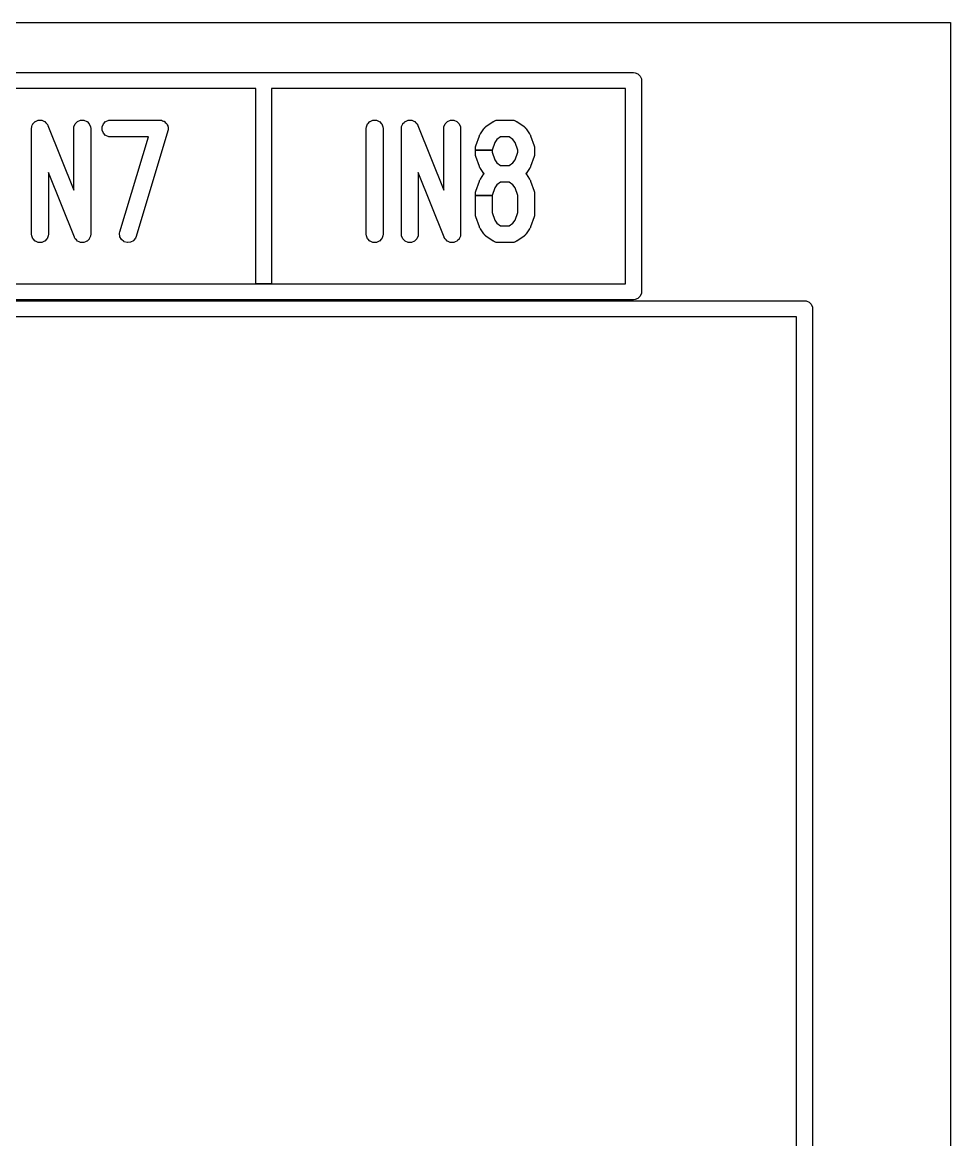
# Model space of a CAD drawing. Header units: millimetres. Extents: x 0 to 98, y 0 to 67.8.
# Drawn here: x 89.22 to 98, y 57.23 to 67.8 of the extents above; entities that cross this region are included whole.
import ezdxf

# ---------------------------------------------------------------- set-up
doc = ezdxf.new("R2010")
doc.units = ezdxf.units.MM
doc.layers.add('Edge.Cuts', color=254, linetype='CONTINUOUS', true_color=0xd0d2cd)

msp = doc.modelspace()

# ---------------------------------------------------------------- linework, layer by layer
at = {"layer": 'Edge.Cuts', "linetype": 'CONTINUOUS'}
for p, q in [((0, 67.8), (98, 67.8)), ((98, 67.8), (98, 0)), ((81, 67.325), (95, 67.325)), ((95, 67.325), (95.014632, 67.323559)), ((95.014632, 67.323559), (95.041668, 67.31236)), ((95.041668, 67.31236), (95.06236, 67.291668)), ((95.06236, 67.291668), (95.073559, 67.264632)), ((95.073559, 67.264632), (95.075, 67.25)), ((91.425, 67.175), (88.075, 67.175)), ((91.425, 65.325), (91.425, 67.175)), ((94.925, 67.175), (91.575, 67.175)), ((91.575, 67.175), (91.575, 65.325)), ((94.925, 65.325), (94.925, 67.175)), ((95.075, 67.25), (95.075, 65.25)), ((89.310956, 66.825733), (89.316354, 66.838763)), ((89.316354, 66.838763), (89.316875, 66.839545)), ((89.316875, 66.839545), (89.316891, 66.839581)), ((89.316891, 66.839581), (89.317183, 66.840007)), ((89.317183, 66.840007), (89.317432, 66.840379)), ((89.317432, 66.840379), (89.317456, 66.840404)), ((89.317456, 66.840404), (89.317993, 66.841184)), ((89.317993, 66.841184), (89.328131, 66.85108)), ((89.328131, 66.85108), (89.33813, 66.861077)), ((89.33813, 66.861077), (89.338914, 66.861602)), ((89.338914, 66.861602), (89.338941, 66.861628)), ((89.338941, 66.861628), (89.339355, 66.861898)), ((89.339355, 66.861898), (89.339745, 66.862158)), ((89.339745, 66.862158), (89.339777, 66.862172)), ((89.339777, 66.862172), (89.340571, 66.862687)), ((89.340571, 66.862687), (89.353713, 66.867945)), ((89.353713, 66.867945), (89.366788, 66.87336)), ((89.366788, 66.87336), (89.367713, 66.873544)), ((89.367713, 66.873544), (89.367744, 66.873556)), ((89.367744, 66.873556), (89.368239, 66.873649)), ((89.368239, 66.873649), (89.368701, 66.87374)), ((89.368701, 66.87374), (89.368732, 66.87374)), ((89.368732, 66.87374), (89.36966, 66.873913)), ((89.36966, 66.873913), (89.38384, 66.87374)), ((89.38384, 66.87374), (89.397965, 66.87374)), ((89.397965, 66.87374), (89.398888, 66.873557)), ((89.398888, 66.873557), (89.398925, 66.873556)), ((89.398925, 66.873556), (89.399434, 66.873448)), ((89.399434, 66.873448), (89.399877, 66.87336)), ((89.399877, 66.87336), (89.399906, 66.873348)), ((89.399906, 66.873348), (89.40083, 66.873152)), ((89.40083, 66.873152), (89.413868, 66.867565)), ((89.413868, 66.867565), (89.426915, 66.86216)), ((89.426915, 66.86216), (89.427697, 66.861638)), ((89.427697, 66.861638), (89.427729, 66.861624)), ((89.427729, 66.861624), (89.42813, 66.861349)), ((89.42813, 66.861349), (89.428537, 66.861077)), ((89.428537, 66.861077), (89.428561, 66.861053)), ((89.428561, 66.861053), (89.429336, 66.860521)), ((89.429336, 66.860521), (89.439228, 66.850385)), ((89.439228, 66.850385), (89.439229, 66.850385)), ((89.439229, 66.850385), (89.449229, 66.840385)), ((89.449229, 66.840385), (89.449748, 66.839606)), ((89.449748, 66.839606), (89.449775, 66.839579)), ((89.449775, 66.839579), (89.450635, 66.838389)), ((89.450635, 66.838389), (89.457407, 66.825338)), ((89.705155, 66.811726), (89.716354, 66.838762)), ((89.716354, 66.838762), (89.717437, 66.840385)), ((89.717437, 66.840385), (89.738129, 66.861077)), ((89.738129, 66.861077), (89.739752, 66.86216)), ((89.739752, 66.86216), (89.766788, 66.873359)), ((89.766788, 66.873359), (89.768701, 66.87374)), ((89.768701, 66.87374), (89.797965, 66.87374)), ((89.797965, 66.87374), (89.799878, 66.873359)), ((89.799878, 66.873359), (89.826914, 66.86216)), ((89.826914, 66.86216), (89.828537, 66.861077)), ((89.828537, 66.861077), (89.849229, 66.840385)), ((89.849229, 66.840385), (89.850312, 66.838762)), ((89.850312, 66.838762), (89.861511, 66.811726)), ((89.971822, 66.811726), (89.983021, 66.838762)), ((89.983021, 66.838762), (89.984104, 66.840385)), ((89.984104, 66.840385), (90.004796, 66.861077)), ((90.004796, 66.861077), (90.006419, 66.86216)), ((90.006419, 66.86216), (90.033455, 66.873359)), ((90.033455, 66.873359), (90.034878, 66.873716)), ((90.034878, 66.873716), (90.04951, 66.875157)), ((90.04951, 66.875157), (90.05, 66.875181)), ((90.05, 66.875181), (90.516666, 66.875181)), ((90.516666, 66.875181), (90.517156, 66.875157)), ((90.517156, 66.875157), (90.521961, 66.874685)), ((90.521961, 66.874685), (90.523284, 66.874818)), ((90.523284, 66.874818), (90.525223, 66.874633)), ((90.525223, 66.874633), (90.526563, 66.874232)), ((90.526563, 66.874232), (90.531789, 66.873716)), ((90.531789, 66.873716), (90.533211, 66.873359)), ((90.533211, 66.873359), (90.543039, 66.869288)), ((90.543039, 66.869288), (90.553255, 66.866223)), ((90.553255, 66.866223), (90.554979, 66.865308)), ((90.554979, 66.865308), (90.557384, 66.863346)), ((90.557384, 66.863346), (90.560247, 66.86216)), ((90.560247, 66.86216), (90.56187, 66.861077)), ((90.56187, 66.861077), (90.569401, 66.853546)), ((90.569401, 66.853546), (90.577656, 66.846813)), ((90.577656, 66.846813), (90.578899, 66.845308)), ((90.578899, 66.845308), (90.580368, 66.842579)), ((90.580368, 66.842579), (90.582562, 66.840385)), ((90.582562, 66.840385), (90.583645, 66.838763)), ((90.583645, 66.838763), (90.587722, 66.828919)), ((92.471822, 66.811726), (92.483021, 66.838762)), ((92.483021, 66.838762), (92.484104, 66.840385)), ((92.484104, 66.840385), (92.504796, 66.861077)), ((92.504796, 66.861077), (92.506419, 66.86216)), ((92.506419, 66.86216), (92.533455, 66.873359)), ((92.533455, 66.873359), (92.535368, 66.87374)), ((92.535368, 66.87374), (92.564632, 66.87374)), ((92.564632, 66.87374), (92.566545, 66.873359)), ((92.566545, 66.873359), (92.593581, 66.86216)), ((92.593581, 66.86216), (92.595204, 66.861077)), ((92.595204, 66.861077), (92.615896, 66.840385)), ((92.615896, 66.840385), (92.616979, 66.838762)), ((92.616979, 66.838762), (92.628178, 66.811726)), ((92.810956, 66.825733), (92.816354, 66.838763)), ((92.816354, 66.838763), (92.816875, 66.839545)), ((92.816875, 66.839545), (92.816891, 66.839581)), ((92.816891, 66.839581), (92.817183, 66.840007)), ((92.817183, 66.840007), (92.817432, 66.840379)), ((92.817432, 66.840379), (92.817456, 66.840404)), ((92.817456, 66.840404), (92.817993, 66.841184)), ((92.817993, 66.841184), (92.828131, 66.85108)), ((92.828131, 66.85108), (92.83813, 66.861077)), ((92.83813, 66.861077), (92.838914, 66.861602)), ((92.838914, 66.861602), (92.838941, 66.861628)), ((92.838941, 66.861628), (92.839355, 66.861898)), ((92.839355, 66.861898), (92.839745, 66.862158)), ((92.839745, 66.862158), (92.839777, 66.862172)), ((92.839777, 66.862172), (92.840571, 66.862687)), ((92.840571, 66.862687), (92.853713, 66.867945)), ((92.853713, 66.867945), (92.866788, 66.87336)), ((92.866788, 66.87336), (92.867713, 66.873544)), ((92.867713, 66.873544), (92.867744, 66.873556)), ((92.867744, 66.873556), (92.868239, 66.873649)), ((92.868239, 66.873649), (92.868701, 66.87374)), ((92.868701, 66.87374), (92.868732, 66.87374)), ((92.868732, 66.87374), (92.86966, 66.873913)), ((92.86966, 66.873913), (92.88384, 66.87374)), ((92.88384, 66.87374), (92.897965, 66.87374)), ((92.897965, 66.87374), (92.898888, 66.873557)), ((92.898888, 66.873557), (92.898925, 66.873556)), ((92.898925, 66.873556), (92.899434, 66.873448)), ((92.899434, 66.873448), (92.899877, 66.87336)), ((92.899877, 66.87336), (92.899906, 66.873348)), ((92.899906, 66.873348), (92.90083, 66.873152)), ((92.90083, 66.873152), (92.913868, 66.867565)), ((92.913868, 66.867565), (92.926915, 66.86216)), ((92.926915, 66.86216), (92.927697, 66.861638)), ((92.927697, 66.861638), (92.927729, 66.861624)), ((92.927729, 66.861624), (92.928127, 66.861351)), ((92.928127, 66.861351), (92.928537, 66.861077)), ((92.928537, 66.861077), (92.928561, 66.861053)), ((92.928561, 66.861053), (92.929336, 66.860521)), ((92.929336, 66.860521), (92.939228, 66.850385)), ((92.939228, 66.850385), (92.939229, 66.850385)), ((92.939229, 66.850385), (92.949229, 66.840385)), ((92.949229, 66.840385), (92.949748, 66.839606)), ((92.949748, 66.839606), (92.949775, 66.839579)), ((92.949775, 66.839579), (92.950635, 66.838389)), ((92.950635, 66.838389), (92.957407, 66.825338)), ((93.205155, 66.811726), (93.216354, 66.838762)), ((93.216354, 66.838762), (93.217437, 66.840385)), ((93.217437, 66.840385), (93.238129, 66.861077)), ((93.238129, 66.861077), (93.239752, 66.86216)), ((93.239752, 66.86216), (93.266788, 66.873359)), ((93.266788, 66.873359), (93.268701, 66.87374)), ((93.268701, 66.87374), (93.297965, 66.87374)), ((93.297965, 66.87374), (93.299878, 66.873359)), ((93.299878, 66.873359), (93.326914, 66.86216)), ((93.326914, 66.86216), (93.328537, 66.861077)), ((93.328537, 66.861077), (93.349229, 66.840385)), ((93.349229, 66.840385), (93.350312, 66.838762)), ((93.350312, 66.838762), (93.361511, 66.811726)), ((93.603501, 66.812661), (93.670167, 66.86028)), ((93.670167, 66.86028), (93.670577, 66.860544)), ((93.670577, 66.860544), (93.671409, 66.861024)), ((93.671409, 66.861024), (93.671466, 66.86108)), ((93.671466, 66.86108), (93.673082, 66.862159)), ((93.673082, 66.862159), (93.674164, 66.862609)), ((93.674164, 66.862609), (93.683324, 66.867877)), ((93.683324, 66.867877), (93.684689, 66.868414)), ((93.684689, 66.868414), (93.692606, 66.870248)), ((93.692606, 66.870248), (93.700121, 66.87336)), ((93.700121, 66.87336), (93.701544, 66.873716)), ((93.701544, 66.873716), (93.712057, 66.874753)), ((93.712057, 66.874753), (93.7132, 66.875016)), ((93.7132, 66.875016), (93.715145, 66.875077)), ((93.715145, 66.875077), (93.715225, 66.875064)), ((93.715225, 66.875064), (93.716178, 66.875157)), ((93.716178, 66.875157), (93.716666, 66.875181)), ((93.716666, 66.875181), (93.85, 66.875181)), ((93.85, 66.875181), (93.850488, 66.875157)), ((93.850488, 66.875157), (93.85144, 66.875064)), ((93.85144, 66.875064), (93.851522, 66.875077)), ((93.851522, 66.875077), (93.853467, 66.875015)), ((93.853467, 66.875015), (93.854601, 66.874753)), ((93.854601, 66.874753), (93.865122, 66.873716)), ((93.865122, 66.873716), (93.866545, 66.873359)), ((93.866545, 66.873359), (93.874053, 66.87025)), ((93.874053, 66.87025), (93.881977, 66.868414)), ((93.881977, 66.868414), (93.883342, 66.867877)), ((93.883342, 66.867877), (93.892496, 66.862611)), ((93.892496, 66.862611), (93.893583, 66.86216)), ((93.893583, 66.86216), (93.895204, 66.861077)), ((93.895204, 66.861077), (93.895262, 66.861019)), ((93.895262, 66.861019), (93.896087, 66.860544)), ((93.896087, 66.860544), (93.896499, 66.86028)), ((93.896499, 66.86028), (93.963165, 66.812661)), ((89.303333, 66.795181), (89.303357, 66.795671)), ((89.303333, 65.795181), (89.303333, 66.795181)), ((89.303357, 66.795671), (89.304798, 66.810303)), ((89.304798, 66.810303), (89.305153, 66.811722)), ((89.305153, 66.811722), (89.305165, 66.811753)), ((89.305165, 66.811753), (89.305362, 66.812678)), ((89.305362, 66.812678), (89.310956, 66.825733)), ((89.457407, 66.825338), (89.457611, 66.824892)), ((89.457611, 66.824892), (89.703333, 66.210587)), ((89.703333, 66.795181), (89.703357, 66.795671)), ((89.703333, 66.210587), (89.703333, 66.795181)), ((89.703357, 66.795671), (89.704798, 66.810303)), ((89.704798, 66.810303), (89.705155, 66.811726)), ((89.861511, 66.811726), (89.861868, 66.810303)), ((89.861868, 66.810303), (89.863309, 66.795671)), ((89.863309, 66.795671), (89.863333, 66.795181)), ((89.863333, 66.795181), (89.863333, 65.795181)), ((89.971441, 66.809813), (89.971822, 66.811726)), ((89.971441, 66.780549), (89.971441, 66.809813)), ((89.971822, 66.778636), (89.971441, 66.780549)), ((89.983021, 66.7516), (89.971822, 66.778636)), ((89.984104, 66.749977), (89.983021, 66.7516)), ((90.004796, 66.729285), (89.984104, 66.749977)), ((90.006419, 66.728202), (90.004796, 66.729285)), ((90.033455, 66.717003), (90.006419, 66.728202)), ((90.593292, 66.772193), (90.293292, 65.772193)), ((90.587722, 66.828919), (90.592771, 66.819543)), ((90.592771, 66.819543), (90.593343, 66.817678)), ((90.59341, 66.77267), (90.593292, 66.772193)), ((90.593343, 66.817678), (90.593655, 66.814595)), ((90.594337, 66.777413), (90.59341, 66.77267)), ((90.593655, 66.814595), (90.594844, 66.811727)), ((90.594844, 66.778634), (90.594337, 66.777413)), ((90.594844, 66.811727), (90.595225, 66.809813)), ((90.595225, 66.780549), (90.594844, 66.778634)), ((90.595225, 66.809813), (90.595225, 66.799156)), ((90.595225, 66.799156), (90.596301, 66.788564)), ((90.596234, 66.787099), (90.595225, 66.781945)), ((90.595225, 66.781945), (90.595225, 66.780549)), ((90.596301, 66.788564), (90.596234, 66.787099)), ((92.47, 66.795181), (92.470024, 66.795671)), ((92.47, 65.795181), (92.47, 66.795181)), ((92.470024, 66.795671), (92.471465, 66.810303)), ((92.471465, 66.810303), (92.471822, 66.811726)), ((92.628178, 66.811726), (92.628535, 66.810303)), ((92.628535, 66.810303), (92.629976, 66.795671)), ((92.629976, 66.795671), (92.63, 66.795181)), ((92.63, 66.795181), (92.63, 65.795181)), ((92.803333, 66.795181), (92.803357, 66.795671)), ((92.803333, 65.795181), (92.803333, 66.795181)), ((92.803357, 66.795671), (92.804798, 66.810303)), ((92.804798, 66.810303), (92.805153, 66.811722)), ((92.805153, 66.811722), (92.805165, 66.811753)), ((92.805165, 66.811753), (92.805362, 66.812678)), ((92.805362, 66.812678), (92.810956, 66.825733)), ((92.957407, 66.825338), (92.957611, 66.824892)), ((92.957611, 66.824892), (93.203333, 66.210587)), ((93.203333, 66.795181), (93.203357, 66.795671)), ((93.203333, 66.210587), (93.203333, 66.795181)), ((93.203357, 66.795671), (93.204798, 66.810303)), ((93.204798, 66.810303), (93.205155, 66.811726)), ((93.361511, 66.811726), (93.361868, 66.810303)), ((93.361868, 66.810303), (93.363309, 66.795671)), ((93.363309, 66.795671), (93.363333, 66.795181)), ((93.363333, 66.795181), (93.363333, 65.795181)), ((93.541342, 66.726824), (93.542902, 66.730186)), ((93.542902, 66.730186), (93.543133, 66.731224)), ((93.543133, 66.731224), (93.543656, 66.732591)), ((93.543656, 66.732591), (93.545741, 66.736299)), ((93.545741, 66.736299), (93.547536, 66.740161)), ((93.547536, 66.740161), (93.548341, 66.741385)), ((93.548341, 66.741385), (93.549052, 66.742182)), ((93.549052, 66.742182), (93.550867, 66.745405)), ((93.550867, 66.745405), (93.551128, 66.74582)), ((93.551128, 66.74582), (93.584462, 66.793439)), ((93.584462, 66.793439), (93.584762, 66.793827)), ((93.584762, 66.793827), (93.590297, 66.800282)), ((93.590297, 66.800282), (93.591097, 66.801563)), ((93.591097, 66.801563), (93.592046, 66.802679)), ((93.592046, 66.802679), (93.593276, 66.803755)), ((93.593276, 66.803755), (93.594335, 66.804989)), ((93.594335, 66.804989), (93.595443, 66.805949)), ((93.595443, 66.805949), (93.596713, 66.806759)), ((93.596713, 66.806759), (93.603116, 66.812356)), ((93.603116, 66.812356), (93.603501, 66.812661)), ((93.963165, 66.812661), (93.96355, 66.812356)), ((93.96355, 66.812356), (93.969949, 66.806762)), ((93.969949, 66.806762), (93.971224, 66.805949)), ((93.971224, 66.805949), (93.972332, 66.804987)), ((93.972332, 66.804987), (93.973388, 66.803755)), ((93.973388, 66.803755), (93.974618, 66.80268)), ((93.974618, 66.80268), (93.975571, 66.801561)), ((93.975571, 66.801561), (93.976373, 66.800274)), ((93.976373, 66.800274), (93.981903, 66.793827)), ((93.981903, 66.793827), (93.982204, 66.793439)), ((93.982204, 66.793439), (94.015538, 66.74582)), ((94.015538, 66.74582), (94.0158, 66.745405)), ((94.0158, 66.745405), (94.017615, 66.742178)), ((94.017615, 66.742178), (94.018323, 66.741387)), ((94.018323, 66.741387), (94.019131, 66.74016)), ((94.019131, 66.74016), (94.020922, 66.736302)), ((94.020922, 66.736302), (94.02301, 66.732593)), ((94.02301, 66.732593), (94.023535, 66.731221)), ((94.023535, 66.731221), (94.023765, 66.730182)), ((94.023765, 66.730182), (94.025324, 66.726825)), ((90.034878, 66.716646), (90.033455, 66.717003)), ((90.04951, 66.715205), (90.034878, 66.716646)), ((90.05, 66.715181), (90.04951, 66.715205)), ((90.409144, 66.715181), (90.05, 66.715181)), ((90.14004, 65.818169), (90.409144, 66.715181)), ((93.505154, 66.62125), (93.505742, 66.622671)), ((93.505742, 66.622671), (93.507686, 66.630663)), ((93.507686, 66.630663), (93.507825, 66.631133)), ((93.507825, 66.631133), (93.541158, 66.726371)), ((93.541158, 66.726371), (93.541342, 66.726824)), ((93.68853, 66.663106), (93.663333, 66.591112)), ((93.707665, 66.69044), (93.68853, 66.663106)), ((93.742304, 66.715181), (93.707665, 66.69044)), ((93.824362, 66.715181), (93.742304, 66.715181)), ((93.858999, 66.690441), (93.824362, 66.715181)), ((93.878135, 66.663103), (93.858999, 66.690441)), ((93.903333, 66.591112), (93.878135, 66.663103)), ((94.025324, 66.726825), (94.025508, 66.726371)), ((94.025508, 66.726371), (94.058842, 66.631133)), ((94.058842, 66.631133), (94.058982, 66.630662)), ((94.058982, 66.630662), (94.060927, 66.62266)), ((94.060927, 66.62266), (94.061511, 66.62125)), ((93.503333, 66.604705), (93.503357, 66.605195)), ((93.503333, 66.591112), (93.503333, 66.604705)), ((93.503333, 66.557086), (93.503333, 66.591112)), ((93.503333, 66.591112), (93.663333, 66.591112)), ((93.663333, 66.591112), (93.503333, 66.591112)), ((93.503357, 66.556596), (93.503333, 66.557086)), ((93.503357, 66.605195), (93.504163, 66.613388)), ((93.504163, 66.548405), (93.503357, 66.556596)), ((93.504078, 66.614916), (93.504211, 66.616375)), ((93.504163, 66.613388), (93.504078, 66.614916)), ((93.504078, 66.546875), (93.504163, 66.548405)), ((93.504211, 66.545416), (93.504078, 66.546875)), ((93.504211, 66.616375), (93.504625, 66.618082)), ((93.504625, 66.54371), (93.504211, 66.545416)), ((93.504625, 66.618082), (93.504798, 66.619829)), ((93.504798, 66.541963), (93.504625, 66.54371)), ((93.504798, 66.619829), (93.505154, 66.62125)), ((93.505155, 66.540541), (93.504798, 66.541963)), ((93.50574, 66.539127), (93.505155, 66.540541)), ((93.507686, 66.531128), (93.50574, 66.539127)), ((93.507825, 66.530658), (93.507686, 66.531128)), ((93.541158, 66.43542), (93.507825, 66.530658)), ((93.663333, 66.591112), (93.663333, 66.570681)), ((93.663333, 66.570681), (93.68853, 66.498687)), ((93.878135, 66.49869), (93.903333, 66.570681)), ((93.903333, 66.570681), (93.903333, 66.591112)), ((94.058842, 66.530658), (94.025508, 66.43542)), ((94.058982, 66.531129), (94.058842, 66.530658)), ((94.060926, 66.53913), (94.058982, 66.531129)), ((94.061511, 66.54054), (94.060926, 66.53913)), ((94.061511, 66.62125), (94.061868, 66.619826)), ((94.061868, 66.541965), (94.061511, 66.54054)), ((94.061868, 66.619826), (94.062039, 66.618079)), ((94.062039, 66.543713), (94.061868, 66.541965)), ((94.062039, 66.618079), (94.062454, 66.616376)), ((94.062454, 66.545415), (94.062039, 66.543713)), ((94.062454, 66.616376), (94.062588, 66.614912)), ((94.062588, 66.546879), (94.062454, 66.545415)), ((94.062588, 66.614912), (94.062501, 66.613386)), ((94.062501, 66.613386), (94.063309, 66.605195)), ((94.063309, 66.556596), (94.062501, 66.548407)), ((94.062501, 66.548407), (94.062588, 66.546879)), ((94.063309, 66.605195), (94.063333, 66.604705)), ((94.063333, 66.557086), (94.063309, 66.556596)), ((94.063333, 66.604705), (94.063333, 66.557086)), ((93.541342, 66.434966), (93.541158, 66.43542)), ((93.542903, 66.431604), (93.541342, 66.434966)), ((93.543133, 66.430568), (93.542903, 66.431604)), ((93.543656, 66.4292), (93.543133, 66.430568)), ((93.545741, 66.425494), (93.543656, 66.4292)), ((93.547536, 66.42163), (93.545741, 66.425494)), ((93.548343, 66.420404), (93.547536, 66.42163)), ((93.54905, 66.419614), (93.548343, 66.420404)), ((93.550866, 66.416386), (93.54905, 66.419614)), ((93.551128, 66.415971), (93.550866, 66.416386)), ((93.584462, 66.368352), (93.551128, 66.415971)), ((93.68853, 66.498687), (93.707665, 66.471353)), ((93.707665, 66.471353), (93.742304, 66.44661)), ((93.742304, 66.44661), (93.824362, 66.44661)), ((93.824362, 66.44661), (93.858999, 66.471352)), ((93.858999, 66.471352), (93.878135, 66.49869)), ((94.015538, 66.415971), (93.982204, 66.368352)), ((94.0158, 66.416387), (94.015538, 66.415971)), ((94.017614, 66.419613), (94.0158, 66.416387)), ((94.018322, 66.420403), (94.017614, 66.419613)), ((94.019131, 66.421632), (94.018322, 66.420403)), ((94.020919, 66.425486), (94.019131, 66.421632)), ((94.02301, 66.429198), (94.020919, 66.425486)), ((94.023535, 66.43057), (94.02301, 66.429198)), ((94.023765, 66.431611), (94.023535, 66.43057)), ((94.025324, 66.434966), (94.023765, 66.431611)), ((94.025508, 66.43542), (94.025324, 66.434966)), ((89.709055, 65.76547), (89.463333, 66.379775)), ((89.463333, 66.379775), (89.463333, 65.795181)), ((93.209055, 65.76547), (92.963333, 66.379775)), ((92.963333, 66.379775), (92.963333, 65.795181)), ((93.543656, 66.30402), (93.545741, 66.307728)), ((93.545741, 66.307728), (93.547536, 66.31159)), ((93.547536, 66.31159), (93.548341, 66.312814)), ((93.548341, 66.312814), (93.549052, 66.313611)), ((93.549052, 66.313611), (93.550867, 66.316834)), ((93.550867, 66.316834), (93.551128, 66.317249)), ((93.551128, 66.317249), (93.584462, 66.364868)), ((93.584762, 66.367964), (93.584462, 66.368352)), ((93.584462, 66.364868), (93.584762, 66.365256)), ((93.585922, 66.36661), (93.584762, 66.367964)), ((93.584762, 66.365256), (93.585922, 66.36661)), ((93.981903, 66.367964), (93.980741, 66.36661)), ((93.980741, 66.36661), (93.981903, 66.365256)), ((93.982204, 66.368352), (93.981903, 66.367964)), ((93.981903, 66.365256), (93.982204, 66.364868)), ((93.982204, 66.364868), (94.015538, 66.317249)), ((94.015538, 66.317249), (94.0158, 66.316834)), ((94.0158, 66.316834), (94.017615, 66.313607)), ((94.017615, 66.313607), (94.018323, 66.312816)), ((94.018323, 66.312816), (94.019131, 66.311589)), ((94.019131, 66.311589), (94.020922, 66.307731)), ((94.020922, 66.307731), (94.02301, 66.304022)), ((93.505742, 66.1941), (93.507686, 66.202092)), ((93.507686, 66.202092), (93.507825, 66.202562)), ((93.507825, 66.202562), (93.541158, 66.2978)), ((93.541158, 66.2978), (93.541342, 66.298253)), ((93.541342, 66.298253), (93.542902, 66.301615)), ((93.542902, 66.301615), (93.543133, 66.302653)), ((93.543133, 66.302653), (93.543656, 66.30402)), ((93.68853, 66.234535), (93.663333, 66.162541)), ((93.707665, 66.261869), (93.68853, 66.234535)), ((93.742304, 66.28661), (93.707665, 66.261869)), ((93.824362, 66.28661), (93.742304, 66.28661)), ((93.858999, 66.26187), (93.824362, 66.28661)), ((93.878135, 66.234532), (93.858999, 66.26187)), ((93.903333, 66.162541), (93.878135, 66.234532)), ((94.02301, 66.304022), (94.023535, 66.30265)), ((94.023535, 66.30265), (94.023765, 66.301611)), ((94.023765, 66.301611), (94.025324, 66.298254)), ((94.025324, 66.298254), (94.025508, 66.2978)), ((94.025508, 66.2978), (94.058842, 66.202562)), ((94.058842, 66.202562), (94.058982, 66.202091)), ((94.058982, 66.202091), (94.060927, 66.194089)), ((93.503333, 66.176134), (93.503357, 66.176624)), ((93.503333, 66.162541), (93.503333, 66.176134)), ((93.503333, 65.985658), (93.503333, 66.162541)), ((93.503333, 66.162541), (93.663333, 66.162541)), ((93.663333, 66.162541), (93.503333, 66.162541)), ((93.503357, 66.176624), (93.504163, 66.184817)), ((93.504078, 66.186345), (93.504211, 66.187804)), ((93.504163, 66.184817), (93.504078, 66.186345)), ((93.504211, 66.187804), (93.504625, 66.189511)), ((93.504625, 66.189511), (93.504798, 66.191258)), ((93.504798, 66.191258), (93.505154, 66.192679)), ((93.505154, 66.192679), (93.505742, 66.1941)), ((93.663333, 66.162541), (93.663333, 65.999253)), ((93.903333, 65.999253), (93.903333, 66.162541)), ((94.060927, 66.194089), (94.061511, 66.192679)), ((94.061511, 66.192679), (94.061868, 66.191255)), ((94.061868, 66.191255), (94.062039, 66.189508)), ((94.062039, 66.189508), (94.062454, 66.187805)), ((94.062454, 66.187805), (94.062588, 66.186341)), ((94.062588, 66.186341), (94.062501, 66.184815)), ((94.062501, 66.184815), (94.063309, 66.176624)), ((94.063309, 66.176624), (94.063333, 66.176134)), ((94.063333, 66.176134), (94.063333, 65.985658)), ((93.663333, 65.999253), (93.688531, 65.927258)), ((93.878135, 65.927262), (93.903333, 65.999253)), ((93.503357, 65.985168), (93.503333, 65.985658)), ((93.504163, 65.976977), (93.503357, 65.985168)), ((93.504078, 65.975447), (93.504163, 65.976977)), ((93.504211, 65.973988), (93.504078, 65.975447)), ((93.504625, 65.972282), (93.504211, 65.973988)), ((93.504798, 65.970535), (93.504625, 65.972282)), ((93.505155, 65.969113), (93.504798, 65.970535)), ((93.50574, 65.967699), (93.505155, 65.969113)), ((93.507686, 65.9597), (93.50574, 65.967699)), ((93.507825, 65.95923), (93.507686, 65.9597)), ((93.541158, 65.863992), (93.507825, 65.95923)), ((93.688531, 65.927258), (93.707666, 65.899922)), ((93.707666, 65.899922), (93.742304, 65.875181)), ((93.824362, 65.875181), (93.858998, 65.899923)), ((93.858998, 65.899923), (93.878135, 65.927262)), ((94.058842, 65.95923), (94.025508, 65.863992)), ((94.058982, 65.959701), (94.058842, 65.95923)), ((94.060926, 65.967702), (94.058982, 65.959701)), ((94.061511, 65.969112), (94.060926, 65.967702)), ((94.061868, 65.970537), (94.061511, 65.969112)), ((94.062039, 65.972285), (94.061868, 65.970537)), ((94.062454, 65.973987), (94.062039, 65.972285)), ((94.062588, 65.975451), (94.062454, 65.973987)), ((94.063309, 65.985168), (94.062501, 65.976979)), ((94.062501, 65.976979), (94.062588, 65.975451)), ((94.063333, 65.985658), (94.063309, 65.985168)), ((89.303357, 65.794691), (89.303333, 65.795181)), ((89.304798, 65.780059), (89.303357, 65.794691)), ((89.305155, 65.778636), (89.304798, 65.780059)), ((89.316354, 65.7516), (89.305155, 65.778636)), ((89.461511, 65.778636), (89.450312, 65.7516)), ((89.461868, 65.780059), (89.461511, 65.778636)), ((89.463309, 65.794691), (89.461868, 65.780059)), ((89.463333, 65.795181), (89.463309, 65.794691)), ((89.861304, 65.777683), (89.855709, 65.764629)), ((89.861497, 65.778603), (89.861304, 65.777683)), ((89.861508, 65.778627), (89.861497, 65.778603)), ((89.861868, 65.780059), (89.861508, 65.778627)), ((89.863309, 65.794691), (89.861868, 65.780059)), ((89.863333, 65.795181), (89.863309, 65.794691)), ((90.137031, 65.801798), (90.137098, 65.803263)), ((90.139989, 65.772684), (90.137031, 65.801798)), ((90.137098, 65.803263), (90.139922, 65.817692)), ((90.139922, 65.817692), (90.14004, 65.818169)), ((92.470024, 65.794691), (92.47, 65.795181)), ((92.471465, 65.780059), (92.470024, 65.794691)), ((92.471822, 65.778636), (92.471465, 65.780059)), ((92.483021, 65.7516), (92.471822, 65.778636)), ((92.628178, 65.778636), (92.616979, 65.7516)), ((92.628535, 65.780059), (92.628178, 65.778636)), ((92.629976, 65.794691), (92.628535, 65.780059)), ((92.63, 65.795181), (92.629976, 65.794691)), ((92.803357, 65.794691), (92.803333, 65.795181)), ((92.804798, 65.780059), (92.803357, 65.794691)), ((92.805155, 65.778636), (92.804798, 65.780059)), ((92.816354, 65.7516), (92.805155, 65.778636)), ((92.961511, 65.778636), (92.950312, 65.7516)), ((92.961868, 65.780059), (92.961511, 65.778636)), ((92.963309, 65.794691), (92.961868, 65.780059)), ((92.963333, 65.795181), (92.963309, 65.794691)), ((93.361304, 65.777683), (93.355709, 65.764629)), ((93.361497, 65.778603), (93.361304, 65.777683)), ((93.361508, 65.778627), (93.361497, 65.778603)), ((93.361868, 65.780059), (93.361508, 65.778627)), ((93.363309, 65.794691), (93.361868, 65.780059)), ((93.363333, 65.795181), (93.363309, 65.794691)), ((93.541342, 65.863538), (93.541158, 65.863992)), ((93.5429, 65.860183), (93.541342, 65.863538)), ((93.543131, 65.859142), (93.5429, 65.860183)), ((93.543655, 65.857772), (93.543131, 65.859142)), ((93.545742, 65.854062), (93.543655, 65.857772)), ((93.547535, 65.850203), (93.545742, 65.854062)), ((93.548343, 65.848976), (93.547535, 65.850203)), ((93.54905, 65.848186), (93.548343, 65.848976)), ((93.550866, 65.844958), (93.54905, 65.848186)), ((93.551128, 65.844543), (93.550866, 65.844958)), ((93.584462, 65.796923), (93.551128, 65.844543)), ((93.584762, 65.796535), (93.584462, 65.796923)), ((93.590298, 65.790079), (93.584762, 65.796535)), ((93.591097, 65.788799), (93.590298, 65.790079)), ((93.592048, 65.787682), (93.591097, 65.788799)), ((93.593273, 65.786612), (93.592048, 65.787682)), ((93.594333, 65.785375), (93.593273, 65.786612)), ((93.595442, 65.784413), (93.594333, 65.785375)), ((93.596715, 65.783602), (93.595442, 65.784413)), ((93.603116, 65.778006), (93.596715, 65.783602)), ((93.603501, 65.777701), (93.603116, 65.778006)), ((93.670167, 65.730082), (93.603501, 65.777701)), ((93.742304, 65.875181), (93.824362, 65.875181)), ((93.963165, 65.777701), (93.896499, 65.730082)), ((93.96355, 65.778006), (93.963165, 65.777701)), ((93.96995, 65.783603), (93.96355, 65.778006)), ((93.971222, 65.784412), (93.96995, 65.783603)), ((93.972333, 65.785376), (93.971222, 65.784412)), ((93.973389, 65.786609), (93.972333, 65.785376)), ((93.974618, 65.787682), (93.973389, 65.786609)), ((93.975571, 65.788801), (93.974618, 65.787682)), ((93.976373, 65.790089), (93.975571, 65.788801)), ((93.981903, 65.796535), (93.976373, 65.790089)), ((93.982204, 65.796923), (93.981903, 65.796535)), ((94.015539, 65.844544), (93.982204, 65.796923)), ((94.015801, 65.84496), (94.015539, 65.844544)), ((94.017614, 65.848185), (94.015801, 65.84496)), ((94.018322, 65.848975), (94.017614, 65.848185)), ((94.019131, 65.850203), (94.018322, 65.848975)), ((94.020927, 65.854072), (94.019131, 65.850203)), ((94.02301, 65.857772), (94.020927, 65.854072)), ((94.023535, 65.859145), (94.02301, 65.857772)), ((94.023764, 65.860183), (94.023535, 65.859145)), ((94.025323, 65.863537), (94.023764, 65.860183)), ((94.025508, 65.863992), (94.025323, 65.863537)), ((89.317437, 65.749977), (89.316354, 65.7516)), ((89.338129, 65.729285), (89.317437, 65.749977)), ((89.339752, 65.728202), (89.338129, 65.729285)), ((89.366788, 65.717003), (89.339752, 65.728202)), ((89.368701, 65.716622), (89.366788, 65.717003)), ((89.397965, 65.716622), (89.368701, 65.716622)), ((89.399878, 65.717003), (89.397965, 65.716622)), ((89.426914, 65.728202), (89.399878, 65.717003)), ((89.428537, 65.729285), (89.426914, 65.728202)), ((89.449229, 65.749977), (89.428537, 65.729285)), ((89.450312, 65.7516), (89.449229, 65.749977)), ((89.709259, 65.765024), (89.709055, 65.76547)), ((89.716031, 65.751973), (89.709259, 65.765024)), ((89.716891, 65.750784), (89.716031, 65.751973)), ((89.716913, 65.750762), (89.716891, 65.750784)), ((89.717437, 65.749977), (89.716913, 65.750762)), ((89.727436, 65.739978), (89.717437, 65.749977)), ((89.73733, 65.729841), (89.727436, 65.739979)), ((89.727436, 65.739979), (89.727436, 65.739978)), ((89.738102, 65.729312), (89.73733, 65.729841)), ((89.738129, 65.729285), (89.738102, 65.729312)), ((89.738584, 65.728981), (89.738129, 65.729285)), ((89.738942, 65.728736), (89.738584, 65.728981)), ((89.738969, 65.728725), (89.738942, 65.728736)), ((89.739752, 65.728202), (89.738969, 65.728725)), ((89.75278, 65.722806), (89.739752, 65.728202)), ((89.75278, 65.722805), (89.75278, 65.722806)), ((89.765835, 65.71721), (89.75278, 65.722805)), ((89.766753, 65.717017), (89.765835, 65.71721)), ((89.766783, 65.717004), (89.766753, 65.717017)), ((89.767305, 65.7169), (89.766783, 65.717004)), ((89.767751, 65.716806), (89.767305, 65.7169)), ((89.767778, 65.716806), (89.767751, 65.716806)), ((89.768701, 65.716622), (89.767778, 65.716806)), ((89.782826, 65.716622), (89.768701, 65.716622)), ((89.797006, 65.716449), (89.782826, 65.716622)), ((89.797934, 65.716622), (89.797006, 65.716449)), ((89.797965, 65.716622), (89.797934, 65.716622)), ((89.798411, 65.716711), (89.797965, 65.716622)), ((89.798922, 65.716806), (89.798411, 65.716711)), ((89.798954, 65.716819), (89.798922, 65.716806)), ((89.799879, 65.717003), (89.798954, 65.716819)), ((89.812938, 65.722414), (89.799879, 65.717003)), ((89.826095, 65.727675), (89.812938, 65.722414)), ((89.826884, 65.72819), (89.826095, 65.727675)), ((89.826908, 65.728199), (89.826884, 65.72819)), ((89.827262, 65.728436), (89.826908, 65.728199)), ((89.827736, 65.728744), (89.827262, 65.728436)), ((89.82776, 65.728768), (89.827736, 65.728744)), ((89.828537, 65.729286), (89.82776, 65.728768)), ((89.838492, 65.739242), (89.828537, 65.729286)), ((89.848673, 65.749177), (89.838492, 65.739242)), ((89.849204, 65.749954), (89.848673, 65.749177)), ((89.849223, 65.749972), (89.849204, 65.749954)), ((89.849467, 65.750339), (89.849223, 65.749972)), ((89.84978, 65.750794), (89.849467, 65.750339)), ((89.849792, 65.750824), (89.84978, 65.750794)), ((89.850312, 65.7516), (89.849792, 65.750824)), ((89.855708, 65.76463), (89.850312, 65.7516)), ((89.855709, 65.764629), (89.855708, 65.76463)), ((90.140561, 65.770819), (90.139989, 65.772684)), ((90.154434, 65.745054), (90.140561, 65.770819)), ((90.155676, 65.743549), (90.154434, 65.745054)), ((90.178354, 65.725054), (90.155676, 65.743549)), ((90.180077, 65.72414), (90.178354, 65.725054)), ((90.208107, 65.715731), (90.180077, 65.72414)), ((90.210049, 65.715546), (90.208107, 65.715731)), ((90.239163, 65.718504), (90.210049, 65.715546)), ((90.241028, 65.719076), (90.239163, 65.718504)), ((90.266793, 65.732949), (90.241028, 65.719076)), ((90.268298, 65.734191), (90.266793, 65.732949)), ((90.286793, 65.756869), (90.268298, 65.734191)), ((90.287543, 65.75813), (90.286793, 65.756869)), ((90.293128, 65.771731), (90.287543, 65.75813)), ((90.293292, 65.772193), (90.293128, 65.771731)), ((92.484104, 65.749977), (92.483021, 65.7516)), ((92.504796, 65.729285), (92.484104, 65.749977)), ((92.506419, 65.728202), (92.504796, 65.729285)), ((92.533455, 65.717003), (92.506419, 65.728202)), ((92.535368, 65.716622), (92.533455, 65.717003)), ((92.564632, 65.716622), (92.535368, 65.716622)), ((92.566545, 65.717003), (92.564632, 65.716622)), ((92.593581, 65.728202), (92.566545, 65.717003)), ((92.595204, 65.729285), (92.593581, 65.728202)), ((92.615896, 65.749977), (92.595204, 65.729285)), ((92.616979, 65.7516), (92.615896, 65.749977)), ((92.817437, 65.749977), (92.816354, 65.7516)), ((92.838129, 65.729285), (92.817437, 65.749977)), ((92.839752, 65.728202), (92.838129, 65.729285)), ((92.866788, 65.717003), (92.839752, 65.728202)), ((92.868701, 65.716622), (92.866788, 65.717003)), ((92.897965, 65.716622), (92.868701, 65.716622)), ((92.899878, 65.717003), (92.897965, 65.716622)), ((92.926914, 65.728202), (92.899878, 65.717003)), ((92.928537, 65.729285), (92.926914, 65.728202)), ((92.949229, 65.749977), (92.928537, 65.729285)), ((92.950312, 65.7516), (92.949229, 65.749977)), ((93.209259, 65.765024), (93.209055, 65.76547)), ((93.216031, 65.751973), (93.209259, 65.765024)), ((93.216891, 65.750784), (93.216031, 65.751973)), ((93.216913, 65.750762), (93.216891, 65.750784)), ((93.217437, 65.749977), (93.216913, 65.750762)), ((93.227436, 65.739978), (93.217437, 65.749977)), ((93.23733, 65.729841), (93.227436, 65.739979)), ((93.227436, 65.739979), (93.227436, 65.739978)), ((93.238102, 65.729312), (93.23733, 65.729841)), ((93.238129, 65.729285), (93.238102, 65.729312)), ((93.238584, 65.728981), (93.238129, 65.729285)), ((93.238942, 65.728736), (93.238584, 65.728981)), ((93.238969, 65.728725), (93.238942, 65.728736)), ((93.239752, 65.728202), (93.238969, 65.728725)), ((93.25278, 65.722806), (93.239752, 65.728202)), ((93.25278, 65.722805), (93.25278, 65.722806)), ((93.265835, 65.71721), (93.25278, 65.722805)), ((93.266753, 65.717017), (93.265835, 65.71721)), ((93.266783, 65.717004), (93.266753, 65.717017)), ((93.267305, 65.7169), (93.266783, 65.717004)), ((93.267751, 65.716806), (93.267305, 65.7169)), ((93.267778, 65.716806), (93.267751, 65.716806)), ((93.268701, 65.716622), (93.267778, 65.716806)), ((93.282826, 65.716622), (93.268701, 65.716622)), ((93.297006, 65.716449), (93.282826, 65.716622)), ((93.297934, 65.716622), (93.297006, 65.716449)), ((93.297965, 65.716622), (93.297934, 65.716622)), ((93.298411, 65.716711), (93.297965, 65.716622)), ((93.298922, 65.716806), (93.298411, 65.716711)), ((93.298954, 65.716819), (93.298922, 65.716806)), ((93.299879, 65.717003), (93.298954, 65.716819)), ((93.312938, 65.722414), (93.299879, 65.717003)), ((93.326095, 65.727675), (93.312938, 65.722414)), ((93.326884, 65.72819), (93.326095, 65.727675)), ((93.326908, 65.728199), (93.326884, 65.72819)), ((93.327262, 65.728436), (93.326908, 65.728199)), ((93.327736, 65.728744), (93.327262, 65.728436)), ((93.32776, 65.728768), (93.327736, 65.728744)), ((93.328537, 65.729286), (93.32776, 65.728768)), ((93.338492, 65.739242), (93.328537, 65.729286)), ((93.348673, 65.749177), (93.338492, 65.739242)), ((93.349204, 65.749954), (93.348673, 65.749177)), ((93.349223, 65.749972), (93.349204, 65.749954)), ((93.349467, 65.750339), (93.349223, 65.749972)), ((93.34978, 65.750794), (93.349467, 65.750339)), ((93.349792, 65.750824), (93.34978, 65.750794)), ((93.350312, 65.7516), (93.349792, 65.750824)), ((93.355708, 65.76463), (93.350312, 65.7516)), ((93.355709, 65.764629), (93.355708, 65.76463)), ((93.67058, 65.729817), (93.670167, 65.730082)), ((93.671404, 65.729343), (93.67058, 65.729817)), ((93.671462, 65.729285), (93.671404, 65.729343)), ((93.673085, 65.728202), (93.671462, 65.729285)), ((93.674163, 65.727756), (93.673085, 65.728202)), ((93.683324, 65.722485), (93.674163, 65.727756)), ((93.684689, 65.721948), (93.683324, 65.722485)), ((93.692609, 65.720115), (93.684689, 65.721948)), ((93.70012, 65.717003), (93.692609, 65.720115)), ((93.701544, 65.716646), (93.70012, 65.717003)), ((93.712058, 65.715611), (93.701544, 65.716646)), ((93.713197, 65.715347), (93.712058, 65.715611)), ((93.715151, 65.715287), (93.713197, 65.715347)), ((93.715222, 65.715299), (93.715151, 65.715287)), ((93.716175, 65.715205), (93.715222, 65.715299)), ((93.716666, 65.715181), (93.716175, 65.715205)), ((93.85, 65.715181), (93.716666, 65.715181)), ((93.850491, 65.715205), (93.85, 65.715181)), ((93.851439, 65.715299), (93.850491, 65.715205)), ((93.851516, 65.715286), (93.851439, 65.715299)), ((93.85347, 65.715347), (93.851516, 65.715286)), ((93.854608, 65.715612), (93.85347, 65.715347)), ((93.865122, 65.716646), (93.854608, 65.715612)), ((93.866546, 65.717003), (93.865122, 65.716646)), ((93.874055, 65.720115), (93.866546, 65.717003)), ((93.881977, 65.721948), (93.874055, 65.720115)), ((93.883343, 65.722485), (93.881977, 65.721948)), ((93.8925, 65.727755), (93.883343, 65.722485)), ((93.89358, 65.728201), (93.8925, 65.727755)), ((93.895207, 65.729289), (93.89358, 65.728201)), ((93.895259, 65.729342), (93.895207, 65.729289)), ((93.896085, 65.729816), (93.895259, 65.729342)), ((93.896499, 65.730082), (93.896085, 65.729816)), ((88.075, 65.325), (91.425, 65.325)), ((91.425, 65.325), (91.575, 65.325)), ((91.575, 65.325), (91.425, 65.325)), ((91.575, 65.325), (94.925, 65.325)), ((95.075, 65.25), (95.073559, 65.235368)), ((80.863536, 65.16509), (96.617536, 65.16509)), ((95, 65.175), (81, 65.175)), ((95.014632, 65.176441), (95, 65.175)), ((95.041668, 65.18764), (95.014632, 65.176441)), ((95.06236, 65.208332), (95.041668, 65.18764)), ((95.073559, 65.235368), (95.06236, 65.208332)), ((96.617536, 65.16509), (96.632402, 65.163626)), ((96.632402, 65.163626), (96.65987, 65.152248)), ((96.65987, 65.152248), (96.680894, 65.131224)), ((96.680894, 65.131224), (96.692272, 65.103756)), ((96.692272, 65.103756), (96.693736, 65.08889)), ((96.693736, 65.08889), (96.693736, 52.834891)), ((96.541336, 65.01269), (80.939736, 65.01269)), ((96.541336, 52.911091), (96.541336, 65.01269))]:
    msp.add_line(p, q, dxfattribs=at)

doc.saveas('drawing.dxf')
